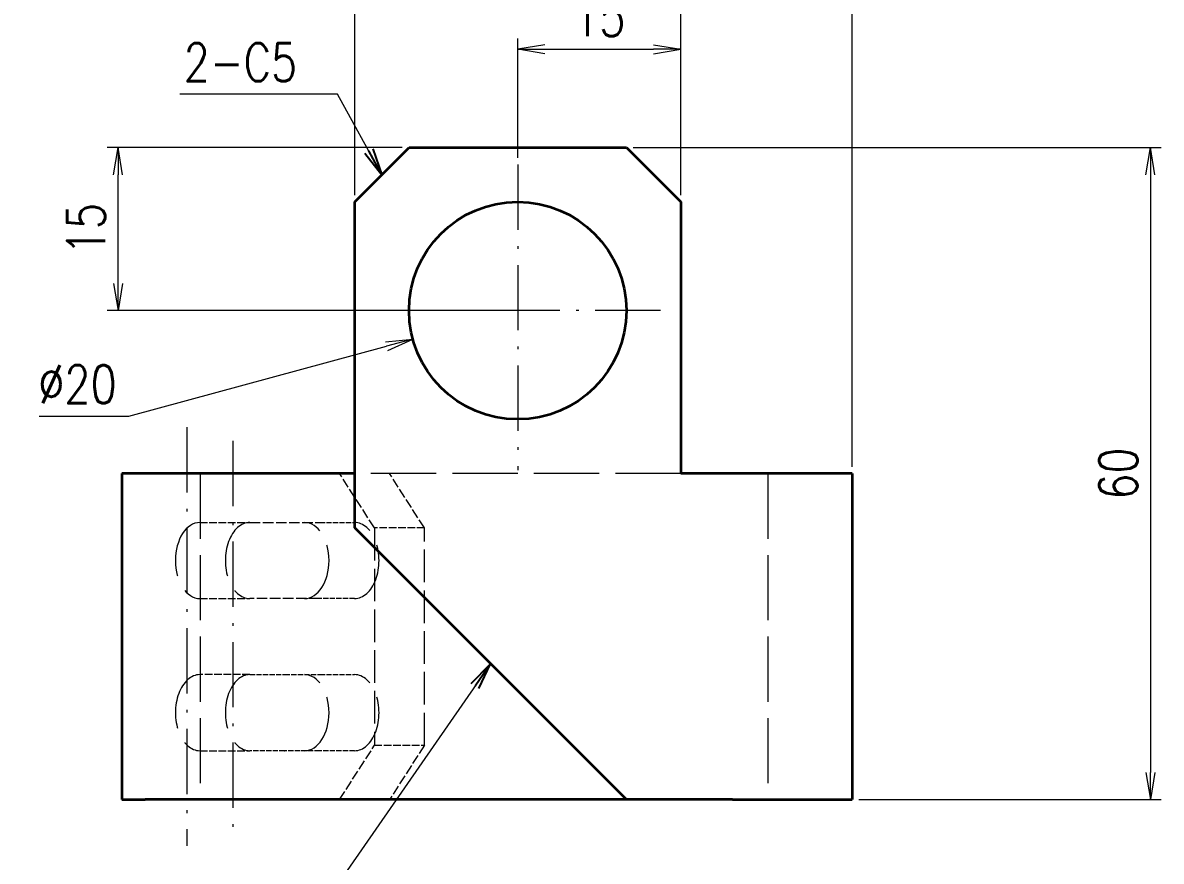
# Model space of a CAD drawing. Header units: millimetres. Extents: x 1333 to 190452, y -42879 to -5704.
# Drawn here: x 175446.1 to 175550.9, y -22772.9 to -22695.8 of the extents above; entities that cross this region are included whole.
import ezdxf

# ---------------------------------------------------------------- set-up
doc = ezdxf.new("R2010")
doc.units = ezdxf.units.MM
doc.header["$LTSCALE"] = 0.5
for name, pattern in [('AM_ISO02W050x2', [3.75, 3, -0.75]), ('AM_ISO08W050x2', [9, 6, -0.75, 1.5, -0.75]), ('DASHDOT', [18.5, 12, -3, 0.5, -3]), ('DASHED', [15, 12, -3])]:
    doc.linetypes.add(name, pattern=pattern)
for name, color, linetype, lineweight in [('中心线', 2, 'AM_ISO08W050x2', 18), ('标注线', 3, 'Continuous', 18), ('粗实线', 7, 'Continuous', 35), ('虚线', 1, 'AM_ISO02W050x2', 18)]:
    doc.layers.add(name, color=color, linetype=linetype, lineweight=lineweight)
doc.styles.add('DIM', font='romans.shx', dxfattribs={"width": 0.8, "bigfont": 'bigfont.shx'})
doc.dimstyles.new('DEH 1-1', dxfattribs={"dimtxt": 3.5, "dimasz": 2.5, "dimexe": 1, "dimexo": 0.625, "dimgap": 1.2, "dimtad": 1, "dimtoh": 1, "dimdsep": 46, "dimtxsty": 'DIM', "dimblk": 'OPEN', "dimcen": 0, "dimclrd": 8, "dimclre": 8, "dimclrt": 2, "dimazin": 2, "dimtfac": 0.5, "dimtmove": 0, "dimatfit": 3, "dimldrblk": 'OPEN', "dimfxl": 0, "dimtolj": 2, "dimlwd": 18, "dimlwe": 18, "dimarcsym": 0})
doc.dimstyles.new('DEH 1-1$0', dxfattribs={"dimtxt": 3.5, "dimasz": 2.5, "dimexe": 1, "dimexo": 0.625, "dimgap": 1.2, "dimtad": 1, "dimzin": 9, "dimdsep": 46, "dimtxsty": 'DIM', "dimblk": 'OPEN', "dimcen": 0, "dimclrd": 8, "dimclre": 8, "dimclrt": 2, "dimazin": 2, "dimtfac": 0.5, "dimtmove": 0, "dimatfit": 3, "dimldrblk": 'OPEN', "dimfxl": 0, "dimtolj": 2, "dimlwd": 18, "dimlwe": 18, "dimarcsym": 0})
doc.dimstyles.new('DEH 1-1$3', dxfattribs={"dimtxt": 3.5, "dimasz": 2.5, "dimexe": 1, "dimexo": 0.625, "dimgap": 1.2, "dimtad": 1, "dimtoh": 1, "dimdsep": 46, "dimtxsty": 'DIM', "dimblk": 'OPEN', "dimcen": 0, "dimclrd": 8, "dimclre": 8, "dimclrt": 2, "dimazin": 2, "dimtfac": 0.5, "dimtofl": 0, "dimtmove": 0, "dimatfit": 3, "dimldrblk": 'OPEN', "dimfxl": 0, "dimtolj": 2, "dimlwd": 18, "dimlwe": 18, "dimarcsym": 0})

# ---------------------------------------------------------------- blocks, each defined once
blk = doc.blocks.new('_Open')
at = {"color": 0, "linetype": 'ByBlock', "lineweight": -2}
for p, q in [((-1, 0.167), (0, 0)), ((-1, -0.167), (0, 0)), ((0, 0), (-1, 0))]:
    blk.add_line(p, q, dxfattribs=at)
blk = doc.blocks.new('*D32')
at = {"layer": 'Defpoints', "color": 0, "transparency": 16777216}
for p in [(175501.64, -22707.27), (175522.42, -22767.27), (175549.86, -22767.27)]:
    blk.add_point(p, dxfattribs=at)
at = {"layer": '标注线', "color": 8, "lineweight": 18, "transparency": 16777216}
for p, q in [((175502.27, -22707.27), (175550.86, -22707.27)), ((175549.86, -22709.77), (175549.86, -22764.77)), ((175523.04, -22767.27), (175550.86, -22767.27))]:
    blk.add_line(p, q, dxfattribs=at)
at = {"layer": '标注线', "color": 8, "lineweight": 18, "transparency": 16777216, "xscale": 2.5, "yscale": 2.5, "zscale": 2.5}
for p, rotation in [((175549.86, -22707.27), 90), ((175549.86, -22767.27), 270)]:
    blk.add_blockref('_Open', p, dxfattribs=dict(at, rotation=rotation))
at = {"layer": '标注线', "color": 2, "transparency": 16777216, "insert": (175546.91, -22737.27), "char_height": 3.5, "attachment_point": 5, "rotation": 90, "style": 'DIM'}
blk.add_mtext('\\A2;60', dxfattribs=at)
blk = doc.blocks.new('*D33')
at = {"layer": 'Defpoints', "color": 0, "transparency": 16777216}
for p in [(175506.64, -22690.84), (175476.64, -22712.27), (175506.64, -22712.27)]:
    blk.add_point(p, dxfattribs=at)
at = {"layer": '标注线', "color": 8, "lineweight": 18, "transparency": 16777216}
for p, q in [((175476.64, -22711.65), (175476.64, -22689.84)), ((175506.64, -22711.65), (175506.64, -22689.84)), ((175479.14, -22690.84), (175504.14, -22690.84))]:
    blk.add_line(p, q, dxfattribs=at)
at = {"layer": '标注线', "color": 8, "lineweight": 18, "transparency": 16777216, "xscale": 2.5, "yscale": 2.5, "zscale": 2.5, "rotation": 180}
blk.add_blockref('_Open', (175476.64, -22690.84), dxfattribs=at)
at = {"layer": '标注线', "color": 8, "lineweight": 18, "transparency": 16777216, "xscale": 2.5, "yscale": 2.5, "zscale": 2.5}
blk.add_blockref('_Open', (175506.64, -22690.84), dxfattribs=at)
at = {"layer": '标注线', "color": 2, "transparency": 16777216, "insert": (175491.64, -22687.89), "char_height": 3.5, "attachment_point": 5, "style": 'DIM'}
blk.add_mtext('\\A2;30', dxfattribs=at)
blk = doc.blocks.new('*D34')
at = {"layer": 'Defpoints', "color": 0, "transparency": 16777216}
for p in [(175522.42, -22690.84), (175506.64, -22712.27), (175522.42, -22737.27)]:
    blk.add_point(p, dxfattribs=at)
at = {"layer": '标注线', "color": 8, "lineweight": 18, "transparency": 16777216}
for p, q in [((175506.64, -22711.65), (175506.64, -22689.84)), ((175522.42, -22736.65), (175522.42, -22689.84)), ((175509.14, -22690.84), (175519.92, -22690.84))]:
    blk.add_line(p, q, dxfattribs=at)
at = {"layer": '标注线', "color": 8, "lineweight": 18, "transparency": 16777216, "xscale": 2.5, "yscale": 2.5, "zscale": 2.5, "rotation": 180}
blk.add_blockref('_Open', (175506.64, -22690.84), dxfattribs=at)
at = {"layer": '标注线', "color": 8, "lineweight": 18, "transparency": 16777216, "xscale": 2.5, "yscale": 2.5, "zscale": 2.5}
blk.add_blockref('_Open', (175522.42, -22690.84), dxfattribs=at)
at = {"layer": '标注线', "color": 2, "transparency": 16777216, "insert": (175514.53, -22687.89), "char_height": 3.5, "attachment_point": 5, "style": 'DIM'}
blk.add_mtext('\\A2;15.78', dxfattribs=at)
blk = doc.blocks.new('*D35')
at = {"layer": 'Defpoints', "color": 0, "transparency": 16777216}
for p in [(175454.87, -22707.27), (175481.64, -22707.27), (175491.64, -22722.27)]:
    blk.add_point(p, dxfattribs=at)
at = {"layer": '标注线', "color": 8, "lineweight": 18, "transparency": 16777216}
for p, q in [((175481.02, -22707.27), (175453.87, -22707.27)), ((175454.87, -22719.77), (175454.87, -22709.77)), ((175491.01, -22722.27), (175453.87, -22722.27))]:
    blk.add_line(p, q, dxfattribs=at)
at = {"layer": '标注线', "color": 8, "lineweight": 18, "transparency": 16777216, "xscale": 2.5, "yscale": 2.5, "zscale": 2.5}
for p, rotation in [((175454.87, -22707.27), 90), ((175454.87, -22722.27), 270)]:
    blk.add_blockref('_Open', p, dxfattribs=dict(at, rotation=rotation))
at = {"layer": '标注线', "color": 2, "transparency": 16777216, "insert": (175451.92, -22714.77), "char_height": 3.5, "attachment_point": 5, "rotation": 90, "style": 'DIM'}
blk.add_mtext('\\A2;15', dxfattribs=at)
blk = doc.blocks.new('*D36')
at = {"layer": 'Defpoints', "color": 0, "transparency": 16777216}
for p in [(175506.64, -22698.23), (175491.64, -22708.83), (175506.64, -22712.27)]:
    blk.add_point(p, dxfattribs=at)
at = {"layer": '标注线', "color": 8, "lineweight": 18, "transparency": 16777216}
for p, q in [((175491.64, -22708.21), (175491.64, -22697.23)), ((175506.64, -22711.65), (175506.64, -22697.23)), ((175494.14, -22698.23), (175504.14, -22698.23))]:
    blk.add_line(p, q, dxfattribs=at)
at = {"layer": '标注线', "color": 8, "lineweight": 18, "transparency": 16777216, "xscale": 2.5, "yscale": 2.5, "zscale": 2.5, "rotation": 180}
blk.add_blockref('_Open', (175491.64, -22698.23), dxfattribs=at)
at = {"layer": '标注线', "color": 8, "lineweight": 18, "transparency": 16777216, "xscale": 2.5, "yscale": 2.5, "zscale": 2.5}
blk.add_blockref('_Open', (175506.64, -22698.23), dxfattribs=at)
at = {"layer": '标注线', "color": 2, "transparency": 16777216, "insert": (175499.14, -22695.28), "char_height": 3.5, "attachment_point": 5, "style": 'DIM'}
blk.add_mtext('\\A2;15', dxfattribs=at)
blk = doc.blocks.new('*D37')
at = {"layer": 'Defpoints', "color": 0, "transparency": 16777216}
for p in [(175501.29, -22719.65), (175481.99, -22724.9)]:
    blk.add_point(p, dxfattribs=at)
at = {"layer": '标注线', "color": 8, "lineweight": 18, "transparency": 16777216}
for p, q in [((175455.87, -22732), (175479.58, -22725.55)), ((175447.6, -22732), (175455.87, -22732))]:
    blk.add_line(p, q, dxfattribs=at)
at = {"layer": '标注线', "color": 8, "lineweight": 18, "transparency": 16777216, "xscale": 2.5, "yscale": 2.5, "zscale": 2.5, "rotation": 15.21879324844551}
blk.add_blockref('_Open', (175481.99, -22724.9), dxfattribs=at)
at = {"layer": '标注线', "color": 2, "transparency": 16777216, "insert": (175451.13, -22729.05), "char_height": 3.5, "attachment_point": 5, "style": 'DIM'}
blk.add_mtext('\\A2;∅20', dxfattribs=at)

msp = doc.modelspace()

# ---------------------------------------------------------------- linework, layer by layer
at = {"layer": '中心线', "linetype": 'DASHDOT'}
for p, q in [((175491.64, -22708.835), (175491.64, -22736.944)), ((175504.781, -22722.271), (175477.246, -22722.271)), ((175461.205, -22733.006), (175461.204, -22771.539)), ((175465.431, -22734.272), (175465.431, -22770.273))]:
    msp.add_line(p, q, dxfattribs=at)
at = {"layer": '粗实线', "ltscale": 0.176777}
for p, q in [((175476.64, -22712.271), (175481.64, -22707.271)), ((175501.64, -22707.271), (175506.64, -22712.271))]:
    msp.add_line(p, q, dxfattribs=at)
at = {"layer": '粗实线', "ltscale": 0.5}
msp.add_line((175481.64, -22707.271), (175501.64, -22707.271), dxfattribs=at)
at = {"layer": '粗实线'}
for p, q in [((175476.639, -22742.271), (175476.64, -22712.271)), ((175506.64, -22712.271), (175506.64, -22737.271)), ((175455.205, -22737.272), (175455.204, -22767.272)), ((175522.417, -22737.272), (175522.417, -22767.272)), ((175501.639, -22767.271), (175476.639, -22742.271)), ((175501.639, -22767.272), (175457.348, -22767.272))]:
    msp.add_line(p, q, dxfattribs=at)
at = {"layer": '粗实线', "ltscale": 0.053582}
for p, q in [((175457.348, -22737.272), (175455.205, -22737.272)), ((175455.204, -22767.272), (175457.348, -22767.272))]:
    msp.add_line(p, q, dxfattribs=at)
at = {"layer": '粗实线', "ltscale": 0.482286}
msp.add_line((175476.64, -22737.272), (175457.348, -22737.272), dxfattribs=at)
at = {"layer": '粗实线', "ltscale": 0.119444}
msp.add_line((175511.417, -22737.272), (175506.64, -22737.271), dxfattribs=at)
at = {"layer": '粗实线', "ltscale": 0.275}
for p, q in [((175522.417, -22737.272), (175511.417, -22737.272)), ((175511.417, -22767.272), (175522.417, -22767.272))]:
    msp.add_line(p, q, dxfattribs=at)
at = {"layer": '粗实线', "ltscale": 0.244444}
msp.add_line((175511.417, -22767.272), (175501.639, -22767.271), dxfattribs=at)
at = {"layer": '粗实线'}
msp.add_circle((175491.64, -22722.271), 10, dxfattribs=at)
at = {"layer": '虚线', "linetype": 'DASHED'}
for p, q in [((175462.431, -22737.272), (175462.431, -22767.272)), ((175506.64, -22737.272), (175476.64, -22737.272)), ((175514.67, -22737.272), (175514.669, -22767.272))]:
    msp.add_line(p, q, dxfattribs=at)
at = {"layer": '虚线', "linetype": 'DASHED', "ltscale": 0.148598}
for p, q in [((175478.463, -22742.273), (175475.249, -22737.273)), ((175483.06, -22742.273), (175479.846, -22737.273))]:
    msp.add_line(p, q, dxfattribs=at)
at = {"layer": '虚线', "linetype": 'DASHED', "ltscale": 0.114907}
for p, q in [((175462.394, -22741.772), (175466.99, -22741.772)), ((175483.06, -22742.273), (175478.463, -22742.273)), ((175462.393, -22748.772), (175466.99, -22748.772)), ((175466.99, -22755.772), (175462.393, -22755.772)), ((175478.463, -22762.273), (175483.059, -22762.273)), ((175462.393, -22762.772), (175466.989, -22762.772))]:
    msp.add_line(p, q, dxfattribs=at)
at = {"layer": '虚线', "linetype": 'DASHED', "ltscale": 0.160697}
for p, q in [((175466.99, -22741.772), (175473.418, -22741.773)), ((175473.418, -22748.773), (175466.99, -22748.772))]:
    msp.add_line(p, q, dxfattribs=at)
at = {"layer": '虚线', "linetype": 'DASHED', "ltscale": 0.079818}
for p, q in [((175473.439, -22741.773), (175476.632, -22741.773)), ((175473.439, -22755.773), (175476.631, -22755.773))]:
    msp.add_line(p, q, dxfattribs=at)
at = {"layer": '虚线', "linetype": 'DASHED', "ltscale": 0.5}
for p, q in [((175478.463, -22742.273), (175478.463, -22762.273)), ((175483.059, -22762.273), (175483.06, -22742.273))]:
    msp.add_line(p, q, dxfattribs=at)
at = {"layer": '虚线', "linetype": 'DASHED', "ltscale": 0.08035}
for p, q in [((175476.632, -22748.773), (175473.418, -22748.773)), ((175470.203, -22755.773), (175473.417, -22755.773)), ((175476.631, -22762.773), (175473.417, -22762.773))]:
    msp.add_line(p, q, dxfattribs=at)
at = {"layer": '虚线', "linetype": 'DASHED', "ltscale": 0.080347}
for p, q in [((175466.99, -22755.772), (175470.203, -22755.773)), ((175473.417, -22762.773), (175470.203, -22762.773))]:
    msp.add_line(p, q, dxfattribs=at)
at = {"layer": '虚线', "linetype": 'DASHED', "ltscale": 0.000528788}
msp.add_line((175473.417, -22755.773), (175473.439, -22755.773), dxfattribs=at)
at = {"layer": '虚线', "linetype": 'DASHED', "ltscale": 0.148594}
for p, q in [((175475.249, -22767.273), (175478.463, -22762.273)), ((175483.059, -22762.273), (175479.845, -22767.273))]:
    msp.add_line(p, q, dxfattribs=at)
at = {"layer": '虚线', "linetype": 'DASHED', "ltscale": 0.079598}
msp.add_line((175470.173, -22762.773), (175466.989, -22762.772), dxfattribs=at)
at = {"layer": '虚线', "linetype": 'DASHED'}
for centre, major_axis, start_param, end_param in [((175462.393, -22745.272), (0, 3.5), 6.2831551, 9.4247477), ((175466.99, -22745.272), (0, -3.5), 3.1415624, 6.2831551), ((175472.035, -22745.273), (0, 3.5), 3.1415936, 6.2831862), ((175473.418, -22745.273), (0, -3.5), 3.1321606, 3.1415624), ((175476.632, -22745.273), (0, -3.5), 0.0000009, 3.1415936), ((175462.393, -22759.272), (0, -3.5), 3.1415624, 6.2831551), ((175466.99, -22759.272), (0, -3.5), 3.1415624, 6.2831551), ((175472.035, -22759.273), (0, 3.5), 3.1415936, 6.2831862), ((175476.631, -22759.273), (0, -3.5), 0.0000009, 3.1415936), ((175470.203, -22759.273), (0, -3.5), 6.2698148, 6.2831862)]:
    msp.add_ellipse(centre, major_axis=major_axis, ratio=0.6427876, start_param=start_param, end_param=end_param, dxfattribs=at)

# ---------------------------------------------------------------- texts
at = {"layer": '标注线', "color": 2, "insert": (175471.35, -22701.171), "char_height": 3.5, "attachment_point": 9, "style": 'DIM'}
msp.add_mtext('\\A2;{\\Fromans,bigfont|c134;2-}C{\\Fromans,bigfont|c134;5}', dxfattribs=at)

# ---------------------------------------------------------------- dimensions: what is measured, and where the dimension line sits
at = {"layer": '标注线'}
for base, p1, p2, picture, middle in [((175506.64, -22690.842), (175476.64, -22712.271), (175506.64, -22712.271), '*D33', (175491.64, -22687.892)), ((175522.417, -22690.842), (175506.64, -22712.271), (175522.417, -22737.272), '*D34', (175514.529, -22687.892)), ((175506.64, -22698.229), (175491.64, -22708.835), (175506.64, -22712.271), '*D36', (175499.14, -22695.279))]:
    dim = msp.add_linear_dim(base=base, p1=p1, p2=p2, dimstyle='DEH 1-1$0', dxfattribs=at)
    dim.commit()
    dim.dimension.update_dxf_attribs({"geometry": picture, "text_midpoint": middle})
for base, p1, p2, picture, middle in [((175454.867, -22707.271), (175491.64, -22722.271), (175481.64, -22707.271), '*D35', (175451.917, -22714.771)), ((175549.858, -22767.272), (175501.64, -22707.271), (175522.417, -22767.272), '*D32', (175546.908, -22737.272))]:
    dim = msp.add_linear_dim(base=base, p1=p1, p2=p2, angle=90, dimstyle='DEH 1-1$0', dxfattribs=at)
    dim.commit()
    dim.dimension.update_dxf_attribs({"geometry": picture, "text_midpoint": middle})
dim = msp.add_diameter_dim_2p(p1=(175501.289, -22719.646), p2=(175481.991, -22724.896), dimstyle='DEH 1-1$3', dxfattribs=at)
dim.commit()
dim.dimension.update_dxf_attribs({"geometry": '*D37', "text_midpoint": (175451.135, -22732.003), "dimtype": 163})

# ---------------------------------------------------------------- leaders
at = {"layer": '标注线', "annotation_type": 0, "has_hookline": 1, "hookline_direction": 1}
for points, text_width in [([(175479.14, -22709.771), (175475.05, -22702.371), (175472.55, -22702.371)], 10.8), ([(175489.139, -22754.771), (175466.776, -22786.973), (175464.276, -22786.973)], 7.333)]:
    msp.add_leader(points, dimstyle='DEH 1-1', dxfattribs=dict(at, text_width=text_width))

doc.saveas('drawing.dxf')
